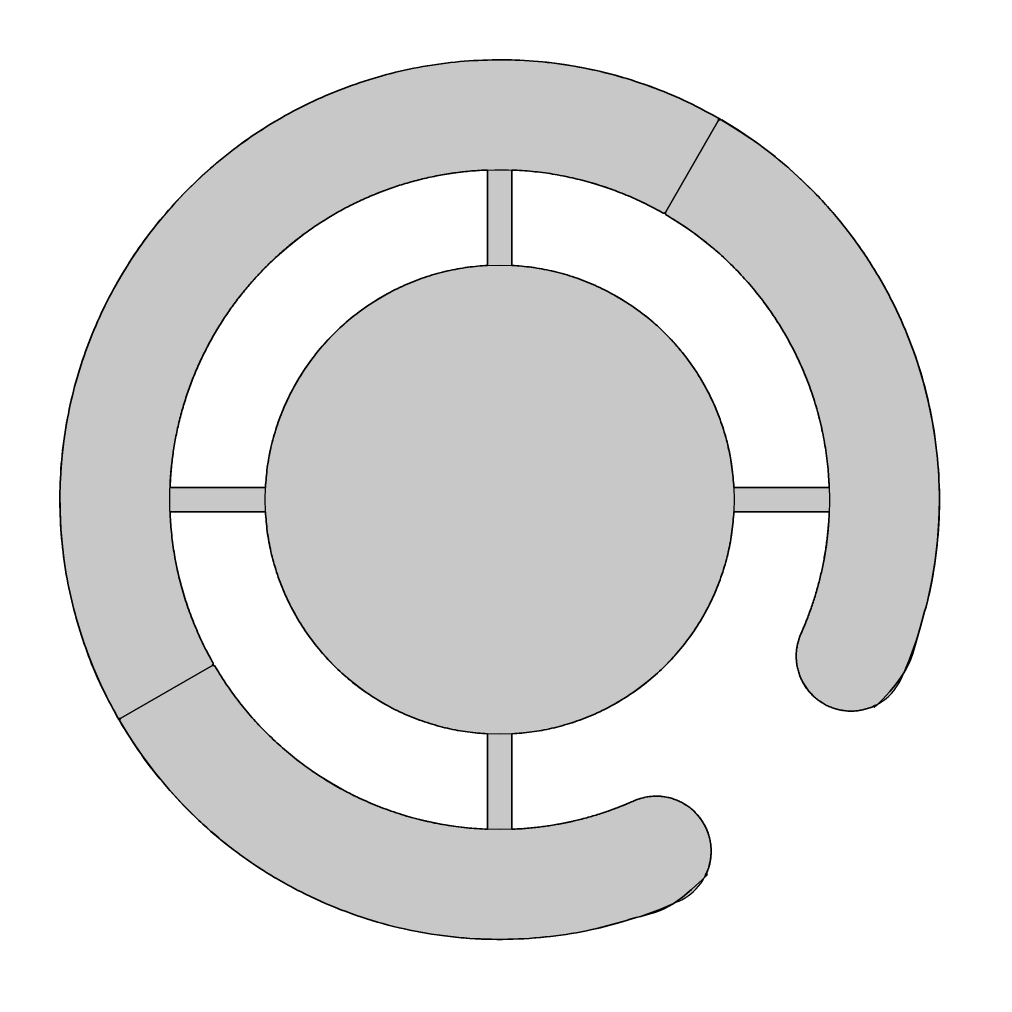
# Model space of a CAD drawing. Header units: millimetres. Extents: x 0 to 4210, y -1231 to 764.
# Drawn here: x 2219 to 4210, y -1227 to 764 of the extents above; entities that cross this region are included whole.
import ezdxf

# ---------------------------------------------------------------- set-up
doc = ezdxf.new("R2010")
doc.units = ezdxf.units.MM
doc.layers.add('Blocks', color=7, linetype='Continuous')
doc.layers.add('Blocks$Fill', color=7, linetype='Continuous', true_color=0xffffff)
doc.layers.add('Blocks$Inner', color=7, linetype='Continuous', lineweight=25, true_color=0x007f00)
doc.layers.add('Blocks$Outline', color=7, linetype='Continuous', lineweight=35, true_color=0xff3f3f)

# ---------------------------------------------------------------- blocks, each defined once
blk = doc.blocks.new('Picnic Table 180 Top')
at = {"layer": 'Blocks$Fill'}
h = blk.add_hatch(color=256, dxfattribs=at)
h.paths.add_polyline_path([(1692.7, -93), (1691.9, -109.7), (1690.7, -126.3), (1689, -142.8), (1687, -159.2), (1684.6, -175.4), (1681.8, -191.4), (1678.6, -207.3), (1675.1, -223), (1671.3, -238.5), (1667.1, -253.8), (1662.6, -268.9), (1657.8, -283.8), (1652.6, -298.5), (1647.2, -312.9), (1641.5, -327.1), (1635.5, -341), (1634.4, -343.5), (1633.4, -346), (1632.4, -348.5), (1631.4, -351.1), (1630.5, -353.7), (1629.7, -356.4), (1629, -359), (1628.3, -361.7), (1627.6, -364.4), (1627.1, -367.2), (1626.6, -369.9), (1626.2, -372.7), (1625.8, -375.5), (1625.5, -378.3), (1625.3, -381.1), (1625.2, -383.9), (1625.1, -386.7), (1625.1, -389.5), (1625.1, -392.3), (1625.3, -395.1), (1625.5, -397.9), (1625.8, -400.7), (1626.1, -403.5), (1626.5, -406.2), (1627, -409), (1627.5, -411.7), (1628.1, -414.4), (1628.8, -417.1), (1629.5, -419.7), (1630.3, -422.3), (1631.2, -424.9), (1632.1, -427.4), (1633.1, -430), (1634.1, -432.5), (1635.2, -435), (1636.4, -437.5), (1637.6, -439.9), (1638.9, -442.4), (1640.3, -444.8), (1641.7, -447.2), (1643.2, -449.5), (1644.7, -451.9), (1646.3, -454.2), (1648, -456.4), (1649.7, -458.6), (1651.5, -460.8), (1653.3, -462.9), (1655.2, -465), (1657.2, -467), (1659.2, -469), (1661.2, -471), (1663.3, -472.8), (1665.4, -474.7), (1667.6, -476.4), (1669.8, -478.1), (1672, -479.8), (1674.3, -481.4), (1676.6, -482.9), (1679, -484.4), (1681.3, -485.8), (1683.7, -487.1), (1686.1, -488.4), (1688.6, -489.6), (1691, -490.8), (1693.5, -491.9), (1696, -492.9), (1698.6, -493.9), (1701.2, -494.8), (1703.8, -495.7), (1706.4, -496.5), (1709.1, -497.2), (1711.8, -497.9), (1714.5, -498.5), (1717.3, -499), (1720, -499.5), (1722.8, -499.9), (1725.6, -500.2), (1728.4, -500.5), (1731.2, -500.7), (1734, -500.8), (1736.8, -500.9), (1739.6, -500.8), (1742.4, -500.7), (1745.2, -500.6), (1748, -500.4), (1750.8, -500.1), (1753.6, -499.7), (1756.3, -499.3), (1759.1, -498.8), (1761.8, -498.2), (1764.5, -497.6), (1767.1, -496.9), (1769.8, -496.2), (1772.4, -495.3), (1775, -494.5), (1777.5, -493.5), (1780, -492.5), (1782.5, -491.5), (1785, -490.4), (1787.5, -489.2), (1790, -487.9), (1792.4, -486.6), (1794.8, -485.2), (1797.2, -483.8), (1799.5, -482.3), (1801.8, -480.7), (1804.1, -479.1), (1806.3, -477.4), (1808.5, -475.7), (1810.7, -473.9), (1812.8, -472), (1814.9, -470.1), (1816.9, -468.1), (1818.9, -466.1), (1820.8, -464.1), (1822.6, -462), (1824.4, -459.8), (1826.2, -457.7), (1827.9, -455.4), (1829.5, -453.2), (1831.1, -450.9), (1832.6, -448.6), (1834.1, -446.2), (1835.5, -443.8), (1836.8, -441.4), (1838, -439), (1839.2, -436.6), (1840.4, -434.1), (1847.8, -416.8), (1855, -399.2), (1861.9, -381.4), (1868.4, -363.3), (1874.5, -344.9), (1880.4, -326.2), (1885.8, -307.3), (1890.8, -288.1), (1895.5, -268.8), (1899.8, -249.2), (1903.6, -229.4), (1907, -209.4), (1910, -189.2), (1912.5, -168.8), (1914.6, -148.3), (1916.2, -127.7), (1917.3, -106.9), (1918, -86.1), (1918.2, -65.1), (1917.9, -44.1), (1917, -23), (1915.7, -1.9), (1913.9, 19.3), (1911.6, 40.4), (1908.8, 61.6), (1905.5, 82.7), (1901.6, 103.7), (1897.3, 124.7), (1892.4, 145.6), (1887.1, 166.5), (1881.2, 187.1), (1874.9, 207.7), (1868.1, 228.1), (1860.8, 248.3), (1853, 268.3), (1844.7, 288.1), (1836, 307.7), (1826.8, 327), (1817.2, 346.1), (1807.2, 365), (1796.7, 383.5), (1785.8, 401.7), (1774.6, 419.6), (1762.9, 437.3), (1750.9, 454.5), (1738.6, 471.4), (1725.9, 488), (1712.8, 504.2), (1699.5, 520), (1685.8, 535.5), (1671.9, 550.5), (1657.7, 565.2), (1643.3, 579.4), (1628.6, 593.3), (1613.8, 606.7), (1598.7, 619.7), (1583.4, 632.3), (1567.9, 644.5), (1552.3, 656.3), (1536.6, 667.6), (1520.7, 678.6), (1504.8, 689.1), (1488.7, 699.2), (1472.5, 708.9), (1472.4, 708.9), (1472.3, 709), (1472.2, 709), (1472.1, 709.1), (1472, 709.1), (1471.9, 709.2), (1471.8, 709.2), (1471.6, 709.3), (1471.5, 709.3), (1471.4, 709.3), (1471.3, 709.4), (1471.2, 709.4), (1471, 709.4), (1470.9, 709.5), (1470.8, 709.5), (1470.7, 709.5), (1470.5, 709.5), (1470.4, 709.5), (1470.3, 709.5), (1470.2, 709.5), (1470.1, 709.5), (1469.9, 709.5), (1469.8, 709.5), (1469.7, 709.5), (1469.6, 709.5), (1469.4, 709.5), (1469.3, 709.5), (1469.2, 709.5), (1469.1, 709.5), (1469, 709.4), (1468.8, 709.4), (1468.7, 709.4), (1468.6, 709.3), (1468.5, 709.3), (1468.4, 709.3), (1468.3, 709.2), (1468.2, 709.2), (1468, 709.1), (1467.9, 709.1), (1467.8, 709), (1467.7, 709), (1467.6, 708.9), (1467.5, 708.9), (1467.4, 708.8), (1467.3, 708.7), (1467.2, 708.7), (1467.1, 708.6), (1467, 708.5), (1466.9, 708.5), (1466.8, 708.4), (1466.7, 708.3), (1466.6, 708.2), (1466.5, 708.1), (1466.4, 708), (1466.3, 708), (1466.3, 707.9), (1466.2, 707.8), (1466.1, 707.7), (1466, 707.6), (1466, 707.5), (1465.9, 707.4), (1465.8, 707.3), (1465.8, 707.2), (1465.7, 707.1), (1465.8, 707.2), (1465.8, 707.3), (1465.9, 707.4), (1465.9, 707.5), (1466, 707.6), (1466, 707.7), (1466, 707.9), (1466.1, 708), (1466.1, 708.1), (1466.2, 708.2), (1466.2, 708.3), (1466.2, 708.4), (1466.2, 708.6), (1466.3, 708.7), (1466.3, 708.8), (1466.3, 708.9), (1466.3, 709), (1466.3, 709.2), (1466.3, 709.3), (1466.3, 709.4), (1466.3, 709.5), (1466.3, 709.7), (1466.3, 709.8), (1466.3, 709.9), (1466.3, 710), (1466.3, 710.1), (1466.3, 710.3), (1466.3, 710.4), (1466.2, 710.5), (1466.2, 710.6), (1466.2, 710.7), (1466.2, 710.8), (1466.1, 711), (1466.1, 711.1), (1466.1, 711.2), (1466, 711.3), (1466, 711.4), (1465.9, 711.5), (1465.9, 711.6), (1465.8, 711.8), (1465.8, 711.9), (1465.7, 712), (1465.6, 712.1), (1465.6, 712.2), (1465.5, 712.3), (1465.4, 712.4), (1465.4, 712.5), (1465.3, 712.6), (1465.2, 712.7), (1465.1, 712.8), (1465.1, 712.9), (1465, 713), (1464.9, 713.1), (1464.8, 713.2), (1464.7, 713.2), (1464.6, 713.3), (1464.5, 713.4), (1464.4, 713.5), (1464.3, 713.5), (1464.2, 713.6), (1464.1, 713.7), (1464, 713.8), (1463.9, 713.8), (1463.8, 713.9), (1448.9, 722.2), (1433.7, 730.3), (1418.2, 738.2), (1402.5, 745.8), (1386.6, 753.1), (1370.5, 760.1), (1354.1, 766.9), (1337.5, 773.4), (1320.7, 779.6), (1303.7, 785.5), (1286.5, 791), (1269.1, 796.3), (1251.6, 801.2), (1233.8, 805.7), (1215.9, 810), (1197.9, 813.8), (1179.7, 817.3), (1161.4, 820.5), (1143, 823.3), (1124.5, 825.7), (1105.9, 827.7), (1087.1, 829.3), (1068.4, 830.6), (1049.5, 831.4), (1030.7, 831.9), (1011.7, 831.9), (992.8, 831.6), (973.9, 830.9), (954.9, 829.7), (936, 828.2), (917.1, 826.3), (898.2, 823.9), (879.4, 821.2), (860.7, 818.1), (842, 814.5), (823.4, 810.6), (805, 806.3), (786.6, 801.7), (768.4, 796.6), (750.3, 791.2), (732.3, 785.4), (714.6, 779.2), (697, 772.7), (679.5, 765.8), (662.3, 758.6), (645.3, 751.1), (628.4, 743.2), (611.8, 735), (595.5, 726.5), (579.3, 717.7), (563.4, 708.6), (547.8, 699.3), (532.4, 689.6), (517.3, 679.7), (502.5, 669.5), (487.9, 659.1), (473.6, 648.5), (459.6, 637.6), (445.9, 626.6), (432.5, 615.3), (419.3, 603.8), (406.5, 592.2), (394, 580.3), (381.8, 568.4), (369.8, 556.1), (358, 543.6), (346.3, 530.8), (334.8, 517.7), (323.6, 504.3), (312.5, 490.5), (301.6, 476.5), (291, 462.3), (280.6, 447.7), (270.4, 432.8), (260.5, 417.7), (250.9, 402.3), (241.5, 386.7), (232.4, 370.8), (223.6, 354.7), (215.1, 338.3), (206.9, 321.7), (199.1, 304.9), (191.5, 287.8), (184.3, 270.6), (177.5, 253.2), (170.9, 235.6), (164.8, 217.8), (159, 199.9), (153.5, 181.8), (148.5, 163.5), (143.8, 145.2), (139.5, 126.7), (135.6, 108.1), (132.1, 89.5), (128.9, 70.7), (126.2, 51.9), (123.9, 33.1), (121.9, 14.2), (120.4, -4.8), (119.3, -23.7), (118.5, -42.7), (118.2, -61.6), (118.3, -80.5), (118.7, -99.4), (119.6, -118.2), (120.8, -137), (122.5, -155.7), (124.5, -174.3), (126.9, -192.9), (129.6, -211.3), (132.8, -229.6), (136.3, -247.8), (140.2, -265.8), (144.4, -283.7), (149, -301.4), (153.9, -319), (159.1, -336.4), (164.7, -353.6), (170.5, -370.6), (176.7, -387.4), (183.2, -404), (190, -420.3), (197, -436.5), (204.4, -452.4), (212, -468.1), (219.8, -483.5), (227.9, -498.7), (236.3, -513.7), (236.3, -513.8), (236.4, -513.9), (236.4, -514), (236.5, -514.1), (236.6, -514.2), (236.7, -514.3), (236.7, -514.4), (236.8, -514.5), (236.9, -514.6), (237, -514.7), (237.1, -514.7), (237.2, -514.8), (237.2, -514.9), (237.3, -515), (237.4, -515.1), (237.5, -515.2), (237.6, -515.2), (237.7, -515.3), (237.8, -515.4), (237.9, -515.4), (238, -515.5), (238.2, -515.6), (238.3, -515.6), (238.4, -515.7), (238.5, -515.7), (238.6, -515.8), (238.7, -515.8), (238.8, -515.9), (238.9, -515.9), (239.1, -516), (239.2, -516), (239.3, -516), (239.4, -516.1), (239.5, -516.1), (239.6, -516.1), (239.8, -516.1), (239.9, -516.2), (240, -516.2), (240.1, -516.2), (240.2, -516.2), (240.4, -516.2), (240.5, -516.2), (240.6, -516.2), (240.7, -516.2), (240.8, -516.2), (241, -516.2), (241.1, -516.2), (241.2, -516.2), (241.3, -516.2), (241.5, -516.1), (241.6, -516.1), (241.7, -516.1), (241.8, -516.1), (241.9, -516), (242, -516), (242.2, -516), (242.3, -515.9), (242.4, -515.9), (242.5, -515.8), (242.6, -515.8), (242.7, -515.7), (242.8, -515.7), (242.9, -515.6), (243, -515.6), (242.9, -515.6), (242.8, -515.7), (242.7, -515.8), (242.6, -515.8), (242.5, -515.9), (242.5, -516), (242.4, -516.1), (242.3, -516.1), (242.2, -516.2), (242.1, -516.3), (242, -516.4), (241.9, -516.5), (241.8, -516.6), (241.8, -516.7), (241.7, -516.8), (241.6, -516.9), (241.5, -517), (241.5, -517.1), (241.4, -517.2), (241.3, -517.3), (241.3, -517.4), (241.2, -517.5), (241.1, -517.6), (241.1, -517.7), (241, -517.8), (241, -517.9), (240.9, -518), (240.9, -518.1), (240.9, -518.2), (240.8, -518.4), (240.8, -518.5), (240.8, -518.6), (240.7, -518.7), (240.7, -518.8), (240.7, -518.9), (240.7, -519.1), (240.6, -519.2), (240.6, -519.3), (240.6, -519.4), (240.6, -519.5), (240.6, -519.7), (240.6, -519.8), (240.6, -519.9), (240.6, -520), (240.6, -520.2), (240.6, -520.3), (240.6, -520.4), (240.6, -520.5), (240.7, -520.7), (240.7, -520.8), (240.7, -520.9), (240.7, -521), (240.8, -521.2), (240.8, -521.3), (240.8, -521.4), (240.9, -521.5), (240.9, -521.6), (241, -521.7), (241, -521.9), (241.1, -522), (241.1, -522.1), (241.2, -522.2), (241.2, -522.3), (241.3, -522.4), (251, -538.5), (261.1, -554.6), (271.6, -570.6), (282.5, -586.5), (293.8, -602.2), (305.6, -617.8), (317.8, -633.3), (330.4, -648.5), (343.4, -663.6), (356.9, -678.5), (370.7, -693.2), (385, -707.6), (399.6, -721.8), (414.7, -735.7), (430.1, -749.4), (445.9, -762.7), (462.1, -775.7), (478.7, -788.4), (495.6, -800.8), (512.9, -812.8), (530.5, -824.5), (548.4, -835.7), (566.6, -846.6), (585.2, -857), (604, -867.1), (623.1, -876.7), (642.4, -885.9), (662, -894.6), (681.8, -902.8), (701.9, -910.6), (722.1, -917.9), (742.5, -924.8), (763, -931.1), (783.7, -937), (804.5, -942.3), (825.4, -947.2), (846.4, -951.5), (867.5, -955.3), (888.6, -958.7), (909.7, -961.5), (930.9, -963.8), (952, -965.6), (973.1, -966.9), (994.2, -967.7), (1015.3, -968), (1036.2, -967.9), (1057.1, -967.2), (1077.8, -966.1), (1098.5, -964.5), (1119, -962.4), (1139.3, -959.9), (1159.5, -956.9), (1179.5, -953.5), (1199.3, -949.6), (1218.9, -945.4), (1238.3, -940.7), (1257.4, -935.7), (1276.3, -930.2), (1295, -924.4), (1313.4, -918.3), (1331.5, -911.7), (1349.4, -904.9), (1367, -897.7), (1384.2, -890.2), (1386.7, -889.1), (1389.1, -887.9), (1391.6, -886.6), (1394, -885.3), (1396.4, -883.9), (1398.7, -882.5), (1401, -881), (1403.3, -879.4), (1405.6, -877.8), (1407.8, -876.1), (1410, -874.3), (1412.1, -872.5), (1414.2, -870.6), (1416.3, -868.7), (1418.3, -866.8), (1420.2, -864.7), (1422.1, -862.7), (1424, -860.6), (1425.8, -858.4), (1427.5, -856.2), (1429.2, -854), (1430.8, -851.7), (1432.4, -849.4), (1433.9, -847), (1435.4, -844.7), (1436.7, -842.2), (1438.1, -839.8), (1439.3, -837.4), (1440.5, -834.9), (1441.6, -832.4), (1442.7, -829.9), (1443.7, -827.4), (1444.6, -824.8), (1445.5, -822.2), (1446.3, -819.6), (1447, -817), (1447.7, -814.3), (1448.4, -811.6), (1448.9, -808.9), (1449.4, -806.2), (1449.8, -803.4), (1450.2, -800.7), (1450.5, -797.9), (1450.7, -795.1), (1450.9, -792.3), (1451, -789.5), (1451, -786.7), (1450.9, -783.9), (1450.8, -781.1), (1450.6, -778.2), (1450.3, -775.5), (1450, -772.7), (1449.6, -769.9), (1449.1, -767.1), (1448.6, -764.4), (1448, -761.7), (1447.3, -759), (1446.6, -756.3), (1445.8, -753.7), (1444.9, -751), (1444, -748.5), (1443, -745.9), (1442, -743.4), (1440.9, -740.9), (1439.8, -738.4), (1438.5, -736), (1437.3, -733.6), (1435.9, -731.2), (1434.5, -728.8), (1433, -726.5), (1431.5, -724.2), (1429.9, -721.9), (1428.3, -719.7), (1426.6, -717.5), (1424.8, -715.3), (1423, -713.2), (1421.1, -711.1), (1419.2, -709), (1417.2, -707), (1415.1, -705.1), (1413.1, -703.2), (1410.9, -701.4), (1408.8, -699.6), (1406.5, -697.9), (1404.3, -696.2), (1402, -694.6), (1399.7, -693), (1397.3, -691.6), (1394.9, -690.1), (1392.5, -688.8), (1390.1, -687.5), (1387.6, -686.2), (1385.1, -685.1), (1382.6, -684), (1380.1, -682.9), (1377.6, -682), (1375, -681), (1372.4, -680.2), (1369.8, -679.4), (1367.2, -678.7), (1364.5, -678), (1361.8, -677.4), (1359.1, -676.9), (1356.4, -676.4), (1353.6, -676), (1350.8, -675.6), (1348, -675.4), (1345.2, -675.1), (1342.4, -675), (1339.6, -675), (1336.8, -675), (1334, -675), (1331.2, -675.2), (1328.4, -675.4), (1325.6, -675.7), (1322.8, -676), (1320.1, -676.5), (1317.3, -677), (1314.6, -677.5), (1311.9, -678.1), (1309.2, -678.8), (1306.5, -679.6), (1303.9, -680.4), (1301.2, -681.3), (1298.7, -682.2), (1296.1, -683.2), (1293.6, -684.3), (1291.1, -685.4), (1277.2, -691.4), (1263, -697.1), (1248.6, -702.5), (1234, -707.6), (1219.1, -712.5), (1204, -717), (1188.7, -721.2), (1173.2, -725), (1157.5, -728.5), (1141.6, -731.7), (1125.5, -734.5), (1109.3, -736.9), (1093, -738.9), (1076.5, -740.5), (1059.9, -741.8), (1043.2, -742.6), (1043.2, -547.4), (1053.2, -546.8), (1063.4, -545.9), (1073.5, -544.8), (1083.8, -543.5), (1094, -542), (1104.4, -540.2), (1114.7, -538.2), (1125.1, -536), (1135.4, -533.5), (1145.8, -530.8), (1156.2, -527.8), (1166.6, -524.5), (1176.9, -521), (1187.2, -517.3), (1197.5, -513.3), (1207.7, -509), (1217.9, -504.5), (1228, -499.7), (1238.1, -494.7), (1248, -489.4), (1257.9, -483.9), (1267.6, -478.1), (1277.3, -472.1), (1286.8, -465.8), (1296.2, -459.3), (1305.5, -452.6), (1314.6, -445.6), (1323.5, -438.4), (1332.3, -431), (1340.9, -423.3), (1349.3, -415.5), (1357.6, -407.5), (1365.6, -399.2), (1373.5, -390.8), (1381.1, -382.2), (1388.5, -373.4), (1395.7, -364.4), (1402.7, -355.3), (1409.5, -346.1), (1416, -336.7), (1422.2, -327.2), (1428.3, -317.5), (1434, -307.8), (1439.6, -297.9), (1444.8, -287.9), (1449.9, -277.9), (1454.6, -267.8), (1459.2, -257.6), (1463.4, -247.4), (1467.4, -237.1), (1471.2, -226.8), (1474.7, -216.4), (1477.9, -206.1), (1480.9, -195.7), (1483.6, -185.3), (1486.1, -174.9), (1488.4, -164.6), (1490.4, -154.2), (1492.1, -143.9), (1493.7, -133.6), (1495, -123.4), (1496, -113.2), (1496.9, -103.1), (1497.5, -93)], flags=0)
h.paths.add_polyline_path([(1497.5, -43), (1496.9, -33), (1496, -22.9), (1495, -12.7), (1493.7, -2.4), (1492.1, 7.8), (1490.4, 18.1), (1488.4, 28.5), (1486.1, 38.8), (1483.6, 49.2), (1480.9, 59.6), (1477.9, 70), (1474.7, 80.3), (1471.2, 90.7), (1467.4, 101), (1463.4, 111.3), (1459.2, 121.5), (1454.6, 131.7), (1449.9, 141.8), (1444.8, 151.9), (1439.6, 161.8), (1434, 171.7), (1428.3, 181.4), (1422.2, 191.1), (1416, 200.6), (1409.5, 210), (1402.7, 219.2), (1395.7, 228.3), (1388.5, 237.3), (1381.1, 246.1), (1373.5, 254.7), (1365.6, 263.1), (1357.6, 271.4), (1349.3, 279.4), (1340.9, 287.3), (1332.3, 294.9), (1323.5, 302.3), (1314.6, 309.5), (1305.5, 316.5), (1296.2, 323.2), (1286.8, 329.7), (1277.3, 336), (1267.6, 342), (1257.9, 347.8), (1248, 353.3), (1238.1, 358.6), (1228, 363.6), (1217.9, 368.4), (1207.7, 372.9), (1197.5, 377.2), (1187.2, 381.2), (1176.9, 384.9), (1166.6, 388.4), (1156.2, 391.7), (1145.8, 394.7), (1135.4, 397.4), (1125.1, 399.9), (1114.7, 402.2), (1104.4, 404.2), (1094, 405.9), (1083.8, 407.5), (1073.5, 408.8), (1063.4, 409.8), (1053.2, 410.7), (1043.2, 411.3), (1043.2, 606.5), (1064.2, 605.4), (1085.1, 603.6), (1105.8, 601.2), (1126.4, 598.2), (1146.8, 594.6), (1166.9, 590.4), (1186.8, 585.5), (1206.5, 580.2), (1225.8, 574.2), (1244.8, 567.8), (1263.5, 560.8), (1281.9, 553.3), (1299.8, 545.4), (1317.4, 537), (1334.6, 528.2), (1351.4, 519), (1351.5, 518.9), (1351.6, 518.9), (1351.7, 518.8), (1351.8, 518.8), (1351.9, 518.7), (1352, 518.7), (1352.1, 518.7), (1352.2, 518.6), (1352.3, 518.6), (1352.4, 518.5), (1352.5, 518.5), (1352.6, 518.5), (1352.8, 518.5), (1352.9, 518.4), (1353, 518.4), (1353.1, 518.4), (1353.2, 518.4), (1353.4, 518.4), (1353.5, 518.3), (1353.6, 518.3), (1353.7, 518.3), (1353.9, 518.3), (1354, 518.3), (1354.1, 518.3), (1354.2, 518.4), (1354.4, 518.4), (1354.5, 518.4), (1354.6, 518.4), (1354.7, 518.4), (1354.9, 518.4), (1355, 518.5), (1355.1, 518.5), (1355.2, 518.5), (1355.4, 518.6), (1355.5, 518.6), (1355.6, 518.7), (1355.7, 518.7), (1355.8, 518.8), (1356, 518.8), (1356.1, 518.9), (1356.2, 518.9), (1356.3, 519), (1356.4, 519), (1356.5, 519.1), (1356.6, 519.2), (1356.7, 519.2), (1356.8, 519.3), (1356.9, 519.4), (1357, 519.5), (1357.1, 519.6), (1357.2, 519.6), (1357.3, 519.7), (1357.4, 519.8), (1357.4, 519.9), (1357.5, 520), (1357.6, 520.1), (1357.7, 520.1), (1357.8, 520.2), (1357.8, 520.3), (1357.9, 520.4), (1358, 520.5), (1358, 520.6), (1358.1, 520.7), (1358.1, 520.8), (1358.1, 520.7), (1358, 520.6), (1358, 520.5), (1357.9, 520.4), (1357.9, 520.3), (1357.8, 520.2), (1357.8, 520.1), (1357.8, 520), (1357.7, 519.9), (1357.7, 519.7), (1357.7, 519.6), (1357.6, 519.5), (1357.6, 519.4), (1357.6, 519.3), (1357.6, 519.2), (1357.5, 519), (1357.5, 518.9), (1357.5, 518.8), (1357.5, 518.7), (1357.5, 518.5), (1357.5, 518.4), (1357.5, 518.3), (1357.5, 518.2), (1357.5, 518), (1357.5, 517.9), (1357.5, 517.8), (1357.5, 517.7), (1357.6, 517.5), (1357.6, 517.4), (1357.6, 517.3), (1357.6, 517.2), (1357.7, 517), (1357.7, 516.9), (1357.7, 516.8), (1357.8, 516.7), (1357.8, 516.5), (1357.9, 516.4), (1357.9, 516.3), (1358, 516.2), (1358, 516.1), (1358.1, 516), (1358.2, 515.9), (1358.2, 515.8), (1358.3, 515.6), (1358.4, 515.5), (1358.4, 515.4), (1358.5, 515.3), (1358.6, 515.2), (1358.6, 515.1), (1358.7, 515.1), (1358.8, 515), (1358.9, 514.9), (1359, 514.8), (1359.1, 514.7), (1359.1, 514.6), (1359.2, 514.6), (1359.3, 514.5), (1359.4, 514.4), (1359.5, 514.3), (1359.6, 514.3), (1359.7, 514.2), (1359.8, 514.1), (1359.9, 514.1), (1360, 514), (1376.4, 504.1), (1392.7, 493.5), (1408.9, 482.4), (1424.9, 470.7), (1440.7, 458.4), (1456.2, 445.5), (1471.5, 432.1), (1486.5, 418), (1501.2, 403.5), (1515.5, 388.3), (1529.4, 372.7), (1543, 356.5), (1556.1, 339.8), (1568.7, 322.5), (1580.8, 304.9), (1592.4, 286.7), (1603.5, 268.1), (1614, 249.1), (1623.9, 229.8), (1633.2, 210), (1641.9, 190), (1649.9, 169.6), (1657.3, 149), (1664, 128.2), (1670.1, 107.1), (1675.4, 85.9), (1680, 64.5), (1684, 43.1), (1687.2, 21.6), (1689.7, 0), (1691.6, -21.5), (1692.7, -43)], flags=0)
h.paths.add_polyline_path([(993.2, 411.3), (983.1, 410.7), (973, 409.8), (962.8, 408.8), (952.6, 407.5), (942.3, 405.9), (932, 404.2), (921.7, 402.2), (911.3, 399.9), (900.9, 397.4), (890.5, 394.7), (880.2, 391.7), (869.8, 388.4), (859.4, 384.9), (849.1, 381.2), (838.8, 377.2), (828.6, 372.9), (818.4, 368.4), (808.3, 363.6), (798.3, 358.6), (788.3, 353.3), (778.5, 347.8), (768.7, 342), (759.1, 336), (749.5, 329.7), (740.1, 323.2), (730.9, 316.5), (721.8, 309.5), (712.8, 302.3), (704, 294.9), (695.4, 287.3), (687, 279.4), (678.8, 271.4), (670.7, 263.1), (662.9, 254.7), (655.2, 246.1), (647.8, 237.3), (640.6, 228.3), (633.6, 219.2), (626.9, 210), (620.4, 200.6), (614.1, 191.1), (608.1, 181.4), (602.3, 171.7), (596.8, 161.8), (591.5, 151.9), (586.5, 141.8), (581.7, 131.7), (577.2, 121.5), (572.9, 111.3), (568.9, 101), (565.2, 90.7), (561.7, 80.3), (558.4, 70), (555.5, 59.6), (552.7, 49.2), (550.2, 38.8), (548, 28.5), (546, 18.1), (544.2, 7.8), (542.7, -2.4), (541.4, -12.7), (540.3, -22.9), (539.5, -33), (538.8, -43), (343.6, -43), (344.4, -26.8), (345.6, -10.6), (347.2, 5.6), (349.2, 21.8), (351.5, 37.9), (354.3, 54), (357.4, 70), (361, 85.8), (364.8, 101.6), (369.1, 117.3), (373.7, 132.8), (378.7, 148.2), (384.1, 163.4), (389.8, 178.4), (395.8, 193.3), (402.2, 207.9), (408.9, 222.4), (415.9, 236.6), (423.2, 250.7), (430.8, 264.5), (438.6, 278), (446.8, 291.3), (455.2, 304.4), (463.9, 317.1), (472.8, 329.6), (481.9, 341.9), (491.3, 353.8), (500.8, 365.5), (510.6, 376.9), (520.5, 388), (530.6, 398.8), (540.9, 409.3), (551.4, 419.5), (562.2, 429.6), (573.2, 439.6), (584.6, 449.3), (596.3, 458.9), (608.3, 468.2), (620.5, 477.4), (633, 486.3), (645.8, 494.9), (658.8, 503.3), (672.1, 511.5), (685.7, 519.4), (699.5, 527), (713.5, 534.3), (727.7, 541.3), (742.2, 548), (756.9, 554.3), (771.7, 560.4), (786.8, 566), (802, 571.4), (817.3, 576.4), (832.9, 581), (848.5, 585.3), (864.3, 589.2), (880.2, 592.7), (896.1, 595.8), (912.2, 598.6), (928.3, 600.9), (944.5, 602.9), (960.7, 604.5), (976.9, 605.7), (993.2, 606.5)], flags=0)
h.paths.add_polyline_path([(538.8, -93), (539.5, -103.1), (540.3, -113.2), (541.4, -123.4), (542.7, -133.6), (544.2, -143.9), (546, -154.2), (548, -164.6), (550.2, -174.9), (552.7, -185.3), (555.5, -195.7), (558.4, -206.1), (561.7, -216.4), (565.2, -226.8), (568.9, -237.1), (572.9, -247.4), (577.2, -257.6), (581.7, -267.8), (586.5, -277.9), (591.5, -287.9), (596.8, -297.9), (602.3, -307.8), (608.1, -317.5), (614.1, -327.2), (620.4, -336.7), (626.9, -346.1), (633.6, -355.3), (640.6, -364.4), (647.8, -373.4), (655.2, -382.2), (662.9, -390.8), (670.7, -399.2), (678.8, -407.5), (687, -415.5), (695.4, -423.3), (704, -431), (712.8, -438.4), (721.8, -445.6), (730.9, -452.6), (740.1, -459.3), (749.5, -465.8), (759.1, -472.1), (768.7, -478.1), (778.5, -483.9), (788.3, -489.4), (798.3, -494.7), (808.3, -499.7), (818.4, -504.5), (828.6, -509), (838.8, -513.3), (849.1, -517.3), (859.4, -521), (869.8, -524.5), (880.2, -527.8), (890.5, -530.8), (900.9, -533.5), (911.3, -536), (921.7, -538.2), (932, -540.2), (942.3, -542), (952.6, -543.5), (962.8, -544.8), (973, -545.9), (983.1, -546.8), (993.2, -547.4), (993.2, -742.6), (971.7, -741.4), (950.1, -739.6), (928.6, -737.1), (907.1, -733.8), (885.6, -729.9), (864.2, -725.3), (843, -719.9), (822, -713.9), (801.1, -707.2), (780.5, -699.8), (760.1, -691.8), (740.1, -683.1), (720.4, -673.8), (701, -663.9), (682, -653.4), (663.4, -642.3), (645.3, -630.7), (627.6, -618.6), (610.4, -605.9), (593.7, -592.8), (577.5, -579.3), (561.8, -565.4), (546.7, -551.1), (532.1, -536.4), (518.1, -521.4), (504.6, -506.1), (491.8, -490.5), (479.5, -474.8), (467.8, -458.8), (456.6, -442.6), (446.1, -426.3), (436.1, -409.8), (436, -409.7), (436, -409.6), (435.9, -409.6), (435.9, -409.5), (435.8, -409.4), (435.7, -409.3), (435.7, -409.2), (435.6, -409.1), (435.5, -409), (435.4, -408.9), (435.3, -408.8), (435.3, -408.8), (435.2, -408.7), (435.1, -408.6), (435, -408.5), (434.9, -408.4), (434.8, -408.4), (434.7, -408.3), (434.6, -408.2), (434.5, -408.2), (434.4, -408.1), (434.3, -408), (434.2, -408), (434.1, -407.9), (433.9, -407.8), (433.8, -407.8), (433.7, -407.7), (433.6, -407.7), (433.5, -407.7), (433.3, -407.6), (433.2, -407.6), (433.1, -407.5), (433, -407.5), (432.9, -407.5), (432.7, -407.5), (432.6, -407.4), (432.5, -407.4), (432.4, -407.4), (432.2, -407.4), (432.1, -407.4), (432, -407.4), (431.8, -407.4), (431.7, -407.4), (431.6, -407.4), (431.5, -407.4), (431.3, -407.4), (431.2, -407.4), (431.1, -407.4), (431, -407.4), (430.9, -407.5), (430.7, -407.5), (430.6, -407.5), (430.5, -407.5), (430.4, -407.6), (430.3, -407.6), (430.2, -407.6), (430.1, -407.7), (430, -407.7), (429.8, -407.8), (429.7, -407.8), (429.6, -407.9), (429.5, -407.9), (429.4, -408), (429.3, -408), (429.4, -408), (429.5, -407.9), (429.6, -407.8), (429.7, -407.8), (429.8, -407.7), (429.9, -407.6), (430, -407.6), (430.1, -407.5), (430.2, -407.4), (430.3, -407.3), (430.3, -407.2), (430.4, -407.1), (430.5, -407.1), (430.6, -407), (430.7, -406.9), (430.7, -406.8), (430.8, -406.7), (430.9, -406.6), (431, -406.5), (431, -406.4), (431.1, -406.3), (431.2, -406.2), (431.2, -406), (431.3, -405.9), (431.3, -405.8), (431.4, -405.7), (431.4, -405.6), (431.5, -405.5), (431.5, -405.4), (431.6, -405.2), (431.6, -405.1), (431.6, -405), (431.7, -404.9), (431.7, -404.7), (431.7, -404.6), (431.7, -404.5), (431.8, -404.4), (431.8, -404.2), (431.8, -404.1), (431.8, -404), (431.8, -403.9), (431.8, -403.7), (431.8, -403.6), (431.8, -403.5), (431.8, -403.4), (431.8, -403.2), (431.8, -403.1), (431.7, -403), (431.7, -402.9), (431.7, -402.7), (431.7, -402.6), (431.7, -402.5), (431.6, -402.4), (431.6, -402.3), (431.6, -402.2), (431.5, -402.1), (431.5, -401.9), (431.4, -401.8), (431.4, -401.7), (431.3, -401.6), (431.3, -401.5), (431.2, -401.4), (431.2, -401.3), (431.1, -401.2), (421.9, -384.5), (413.1, -367.3), (404.7, -349.7), (396.8, -331.7), (389.3, -313.4), (382.4, -294.7), (375.9, -275.7), (370, -256.3), (364.6, -236.7), (359.8, -216.8), (355.5, -196.6), (351.9, -176.2), (348.9, -155.7), (346.5, -134.9), (344.7, -114), (343.6, -93)], flags=0)
at = {"layer": 'Blocks$Inner'}
for p, q in [((1358.2, 520.8), (1465.7, 707)), ((1465.7, 707), (1358.2, 520.8)), ((243.1, -515.5), (429.3, -408)), ((429.3, -408), (243.1, -515.5))]:
    blk.add_line(p, q, dxfattribs=at)
for points in [[(993.2, 606.5), (993.2, 411.3)], [(1043.2, 606.5), (1043.2, 411.3)], [(343.6, -43), (538.8, -43)], [(1497.5, -43), (1692.7, -43)], [(343.6, -93), (538.8, -93)], [(1497.5, -93), (1692.7, -93)], [(993.2, -547.4), (993.2, -742.6)], [(1043.2, -547.4), (1043.2, -742.6)]]:
    blk.add_lwpolyline(points, dxfattribs=at)
blk.add_circle((1018.2, -68), 480, dxfattribs=at)
for centre, radius, start, end in [((1018.2, -68), 900, 60.3201, 209.6799), ((1461.3, 709.5), 5, 330, 60.3201), ((1470, 704.5), 5, 59.6799, 150), ((1018.2, -68), 900, 336, 59.6799), ((1353.8, 523.3), 5, 240.4213, 330), ((1362.5, 518.3), 5, 150, 239.5787), ((1737.6, -388.3), 112.5, 155.1169, 336), ((426.8, -403.7), 5, 299.9998, 29.5788), ((431.8, -412.4), 5, 30.4213, 120), ((240.6, -511.2), 5, 209.6799, 300), ((245.6, -519.9), 5, 120, 210.3201), ((1018.2, -68), 900, 210.3201, 294), ((1338.5, -787.5), 112.5, 294, 114.8831)]:
    blk.add_arc(centre, radius, start, end, dxfattribs=at)
at = {"layer": 'Blocks$Inner', "extrusion": (0, 0, -1)}
for start, end in [(330.4212, 119.5787), (120.4213, 203.8528), (246.1472, 329.5787)]:
    blk.add_arc((-1018.2, -68), 675, start, end, dxfattribs=at)
at = {"layer": 'Blocks$Outline'}
for points in [[(993.2, 606.5), (993.2, 411.3)], [(1043.2, 411.3), (1043.2, 606.5)], [(538.8, -43), (343.6, -43)], [(1692.7, -43), (1497.5, -43)], [(343.6, -93), (538.8, -93)], [(1497.5, -93), (1692.7, -93)], [(993.2, -547.4), (993.2, -742.6)], [(1043.2, -742.6), (1043.2, -547.4)]]:
    blk.add_lwpolyline(points, dxfattribs=at)
for points, weights, knots in [([(1465.7, 707.1), (1466.7, 708.9), (1466.2, 710.8), (1465.6, 712.9), (1463.8, 713.9), (867.3, 1053.9), (381.8, 568.4), (-103.7, 82.8), (236.3, -513.7), (237.3, -515.5), (239.3, -516), (241.3, -516.6), (243, -515.6)], [0.997642269191, 0.924541729568, 1, 0.923344154756, 1, 0.795050702743, 1, 0.795050702743, 1, 0.923344154756, 1, 0.924541729711, 0.997642268915], [222.883201, 222.883201, 222.883201, 226.76259, 226.76259, 230.703547, 230.703547, 1403.772833, 1403.772833, 2576.842119, 2576.842119, 2580.783077, 2580.783077, 2584.662465, 2584.662465, 2584.662465]), ([(1692.7, -93), (1687.9, -222.5), (1635.5, -341), (1615.8, -383.5), (1632.1, -427.4), (1648.4, -471.4), (1691, -490.8), (1733.7, -510.2), (1777.5, -493.5), (1821.3, -476.9), (1840.4, -434.1), (2168.1, 302), (1472.5, 708.9), (1470.7, 709.9), (1468.7, 709.4), (1466.7, 708.8), (1465.7, 707.1)], [0.900337103468, 0.931851293282, 1, 0.923140556632, 1, 0.923140556632, 1, 0.923140556632, 1, 0.923140556632, 1, 0.745011013452, 1, 0.923344154756, 1, 0.924541902338, 0.997641934448], [726.533017, 726.533017, 726.533017, 990.721667, 990.721667, 1079.518588, 1079.518588, 1168.315509, 1168.315509, 1257.11243, 1257.11243, 1345.909351, 1345.909351, 2660.350306, 2660.350306, 2664.291264, 2664.291264, 2668.170644, 2668.170644, 2668.170644]), ([(343.6, -43), (353.5, 221.8), (540.9, 409.3), (728.3, 596.7), (993.2, 606.5)], [0.899931299752, 0.883009353487, 1, 0.883009161117, 0.899931355403], [3183.308052, 3183.308052, 3183.308052, 3686.155748, 3686.155748, 4189.00427, 4189.00427, 4189.00427]), ([(1358.1, 520.8), (1355.7, 516.5), (1360, 514), (1679, 326.7), (1692.7, -43)], [0.995499525513, 0.711969632824, 1, 0.827235558852, 0.889913124723], [0.061072, 0.061072, 0.061072, 7.817217, 7.817217, 677.564402, 677.564402, 677.564402]), ([(429.3, -408), (433.6, -405.5), (431.1, -401.2), (349.7, -257.8), (343.6, -93)], [0.995497156244, 0.711968980016, 1, 0.923850651704, 0.904436363429], [2799.789528, 2799.789528, 2799.789528, 2807.545667, 2807.545667, 3134.849818, 3134.849818, 3134.849818]), ([(993.2, -742.6), (623.4, -728.9), (436.1, -409.8), (433.6, -405.6), (429.3, -408)], [0.889913124873, 0.827235558645, 1, 0.711969746911, 0.995499300906], [1982.785903, 1982.785903, 1982.785903, 2652.533093, 2652.533093, 2660.289234, 2660.289234, 2660.289234]), ([(243, -515.6), (241.3, -516.6), (240.8, -518.6), (240.2, -520.6), (241.3, -522.4)], [0.997641934448, 0.924541902338, 1, 0.923344154756, 1], [2875.4163, 2875.4163, 2875.4163, 2879.29568, 2879.29568, 2883.236637, 2883.236637, 2883.236637]), ([(241.3, -522.4), (648.1, -1218), (1384.2, -890.2), (1427, -871.2), (1443.7, -827.4), (1460.3, -783.6), (1440.9, -740.9), (1421.5, -698.2), (1377.6, -682), (1333.6, -665.7), (1291.1, -685.4), (1172.6, -737.8), (1043.2, -742.6)], [1, 0.745011013452, 1, 0.923140556632, 1, 0.923140556632, 1, 0.923140556632, 1, 0.923140556632, 1, 0.931851293492, 0.900337103661], [0, 0, 0, 1314.440955, 1314.440955, 1403.237876, 1403.237876, 1492.034797, 1492.034797, 1580.831718, 1580.831718, 1669.628639, 1669.628639, 1933.817289, 1933.817289, 1933.817289])]:
    blk.add_rational_spline(points, weights, degree=2, knots=knots, dxfattribs=at)
for points, weights in [([(1043.2, 606.5), (1208, 600.4), (1351.4, 519)], [0.904436462011, 0.923850845038, 1]), ([(1351.4, 519), (1355.6, 516.6), (1358.1, 520.8)], [1, 0.711969357427, 0.995500067702]), ([(993.2, 411.3), (561.3, 388.8), (538.8, -43)], [0.979420967117, 0.727685814392, 0.979420966471]), ([(1497.5, -43), (1475, 388.8), (1043.2, 411.3)], [0.979420966471, 0.727685815038, 0.979420965825]), ([(538.8, -93), (561.3, -524.9), (993.2, -547.4)], [0.979420966471, 0.727685814392, 0.979420967117]), ([(1043.2, -547.4), (1475, -524.9), (1497.5, -93)], [0.979420965825, 0.727685815038, 0.979420966471])]:
    blk.add_rational_spline(points, weights, degree=2, dxfattribs=at)

msp = doc.modelspace()

# ---------------------------------------------------------------- block references
at = {"layer": 'Blocks'}
msp.add_blockref('Picnic Table 180 Top', (2183.2, -150.4), dxfattribs=at)

doc.saveas('drawing.dxf')
